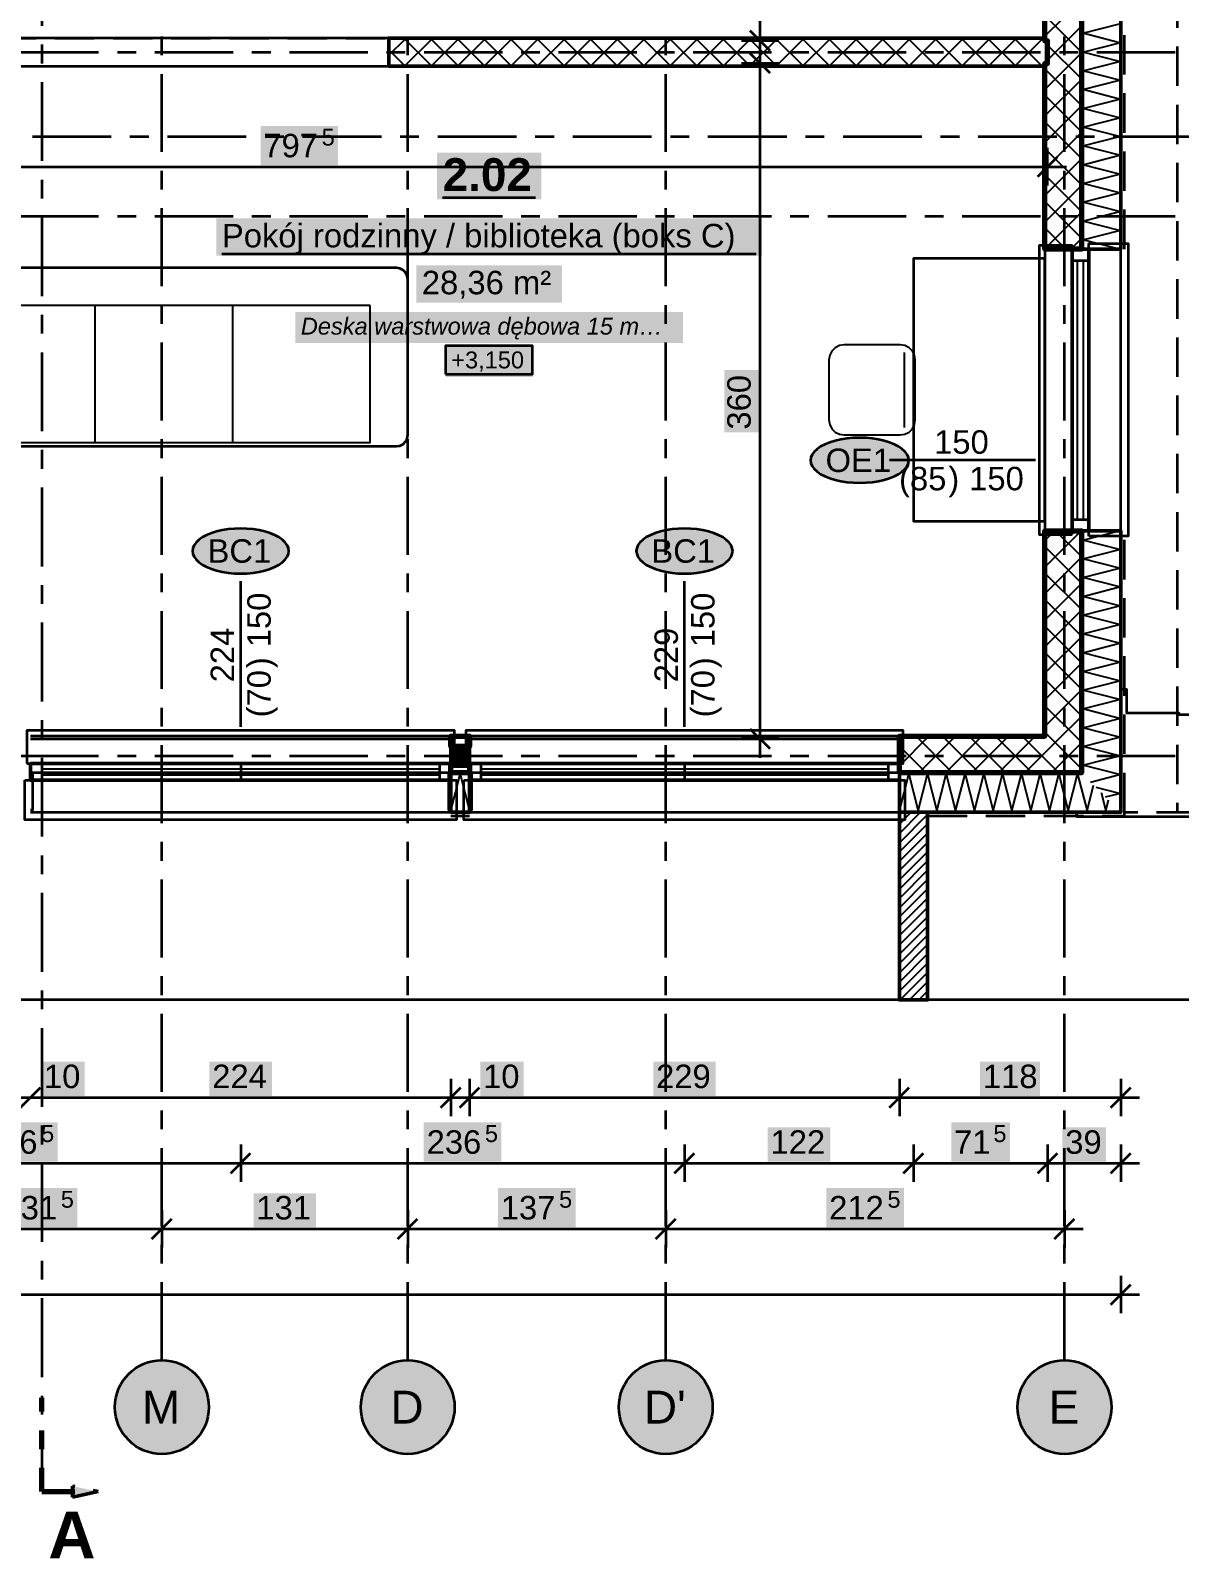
# Model space of a CAD drawing. Header units: metres. Extents: x -5.4 to 21.6, y -4.3 to 13.3.
# Drawn here: x 6.49 to 12.61, y -4.28 to 3.86 of the extents above; entities that cross this region are included whole.
import ezdxf

# ---------------------------------------------------------------- set-up
doc = ezdxf.new("R2010")
doc.units = ezdxf.units.M
for name, pattern in [('KRESKOWA', [5.25, 4.2, -1.05]), ('PUNKTOWA', [10.5, 8.4, -1.05, 0, -1.05]), ('PUNKTOWA_KROTKA', [6.3, 4.2, -1.05, 0, -1.05])]:
    doc.linetypes.add(name, pattern=pattern)
for name, color, linetype, lineweight in [('A-KRESKOWANIE', 8, 'Continuous', 18), ('A-MASKA', 7, 'Continuous', 18), ('A-MEBLE', 8, 'Continuous', 18), ('A-NAD-CIECIEM', 8, 'KRESKOWA', 25), ('A-OKNA', 3, 'Continuous', 35), ('A-OPISY', 2, 'Continuous', 25), ('A-OSIE', 1, 'PUNKTOWA', 25), ('A-POMIESZCZENIA', 2, 'Continuous', 25), ('A-PRZEKROJE', 1, 'PUNKTOWA_KROTKA', 50), ('A-SCIANY-DZIAL', 7, 'Continuous', 35), ('A-SCIANY-IZOL', 4, 'Continuous', 35), ('A-SCIANY-KONSTR', 7, 'Continuous', 50), ('A-WIDOK', 7, 'Continuous', 25), ('A-WYMIARY', 1, 'Continuous', 25), ('A-WYPELNIENIA', 9, 'Continuous', 18)]:
    doc.layers.add(name, color=color, linetype=linetype, lineweight=lineweight)
doc.styles.add('PL_ARIAL', font='arial.ttf')
doc.styles.add('PL_ARIAL_B', font='arialbd.ttf')
doc.styles.add('PL_ARIAL_I', font='ariali.ttf')

msp = doc.modelspace()

# ---------------------------------------------------------------- hatches: boundary and pattern name
at = {"layer": 'A-MASKA', "true_color": 0xffffff}
for points in [[(7.7158, 3.147), (8.1292, 3.147), (8.1292, 3.357), (7.7158, 3.357)], [(10.3704, 1.7234), (10.3704, 2.0566), (10.1879, 2.0566), (10.1879, 1.7234)], [(6.5465, -1.8125), (6.7786, -1.8125), (6.7786, -1.63), (6.5465, -1.63)], [(7.4434, -1.8125), (7.7766, -1.8125), (7.7766, -1.63), (7.4434, -1.63)], [(8.8865, -1.8125), (9.1186, -1.8125), (9.1186, -1.63), (8.8865, -1.63)], [(9.8084, -1.8125), (10.1416, -1.8125), (10.1416, -1.63), (9.8084, -1.63)], [(11.5502, -1.8125), (11.8698, -1.8125), (11.8698, -1.63), (11.5502, -1.63)], [(6.2208, -2.1625), (6.6342, -2.1625), (6.6342, -1.9525), (6.2208, -1.9525)], [(8.5858, -2.1625), (8.9992, -2.1625), (8.9992, -1.9525), (8.5858, -1.9525)], [(11.3963, -2.1625), (11.7087, -2.1625), (11.7087, -1.9525), (11.3963, -1.9525)], [(10.4184, -2.1625), (10.7516, -2.1625), (10.7516, -1.98), (10.4184, -1.98)], [(11.989, -2.1625), (12.221, -2.1625), (12.221, -1.98), (11.989, -1.98)], [(6.3258, -2.5125), (6.7392, -2.5125), (6.7392, -2.3025), (6.3258, -2.3025)], [(7.6784, -2.5125), (8.0116, -2.5125), (8.0116, -2.33), (7.6784, -2.33)], [(8.9808, -2.5125), (9.3942, -2.5125), (9.3942, -2.3025), (8.9808, -2.3025)], [(10.7308, -2.5125), (11.1442, -2.5125), (11.1442, -2.3025), (10.7308, -2.3025)]]:
    msp.add_hatch(color=7, dxfattribs=at).paths.add_polyline_path(points)
at = {"layer": 'A-OPISY', "true_color": 0xffffff}
for points in [[(11.1701, 1.575), (11.1679, 1.5907), (11.1612, 1.6061), (11.1502, 1.6209), (11.135, 1.635), (11.116, 1.6481), (11.0934, 1.6599), (11.0677, 1.6702), (11.0392, 1.6789), (11.0085, 1.6859), (10.9761, 1.6909), (10.9425, 1.694), (10.9083, 1.695), (10.8742, 1.694), (10.8406, 1.6909), (10.8082, 1.6859), (10.7774, 1.6789), (10.749, 1.6702), (10.7232, 1.6599), (10.7006, 1.6481), (10.6816, 1.635), (10.6665, 1.6209), (10.6555, 1.6061), (10.6488, 1.5907), (10.6466, 1.575), (10.6488, 1.5593), (10.6555, 1.5439), (10.6665, 1.5291), (10.6816, 1.515), (10.7006, 1.5019), (10.7232, 1.4901), (10.749, 1.4798), (10.7774, 1.4711), (10.8082, 1.4641), (10.8406, 1.4591), (10.8742, 1.456), (10.9083, 1.455), (10.9425, 1.456), (10.9761, 1.4591), (11.0085, 1.4641), (11.0392, 1.4711), (11.0677, 1.4798), (11.0934, 1.4901), (11.116, 1.5019), (11.135, 1.515), (11.1502, 1.5291), (11.1612, 1.5439), (11.1679, 1.5593)], [(7.8667, 1.0917), (7.8645, 1.1073), (7.858, 1.1227), (7.8472, 1.1376), (7.8323, 1.1517), (7.8137, 1.1647), (7.7915, 1.1765), (7.7663, 1.1869), (7.7384, 1.1956), (7.7082, 1.2025), (7.6764, 1.2076), (7.6435, 1.2106), (7.61, 1.2117), (7.5765, 1.2106), (7.5436, 1.2076), (7.5118, 1.2025), (7.4816, 1.1956), (7.4537, 1.1869), (7.4285, 1.1765), (7.4063, 1.1647), (7.3877, 1.1517), (7.3728, 1.1376), (7.362, 1.1227), (7.3555, 1.1073), (7.3533, 1.0917), (7.3555, 1.076), (7.362, 1.0606), (7.3728, 1.0457), (7.3877, 1.0317), (7.4063, 1.0186), (7.4285, 1.0068), (7.4537, 0.9965), (7.4816, 0.9877), (7.5118, 0.9808), (7.5436, 0.9758), (7.5765, 0.9727), (7.61, 0.9717), (7.6435, 0.9727), (7.6764, 0.9758), (7.7082, 0.9808), (7.7384, 0.9877), (7.7663, 0.9965), (7.7915, 1.0068), (7.8137, 1.0186), (7.8323, 1.0317), (7.8472, 1.0457), (7.858, 1.0606), (7.8645, 1.076)], [(10.2317, 1.0917), (10.2295, 1.1073), (10.223, 1.1227), (10.2122, 1.1376), (10.1973, 1.1517), (10.1787, 1.1647), (10.1565, 1.1765), (10.1313, 1.1869), (10.1034, 1.1956), (10.0732, 1.2025), (10.0414, 1.2076), (10.0085, 1.2106), (9.975, 1.2117), (9.9415, 1.2106), (9.9086, 1.2076), (9.8768, 1.2025), (9.8466, 1.1956), (9.8187, 1.1869), (9.7935, 1.1765), (9.7713, 1.1647), (9.7527, 1.1517), (9.7378, 1.1376), (9.727, 1.1227), (9.7205, 1.1073), (9.7183, 1.0917), (9.7205, 1.076), (9.727, 1.0606), (9.7378, 1.0457), (9.7527, 1.0317), (9.7713, 1.0186), (9.7935, 1.0068), (9.8187, 0.9965), (9.8466, 0.9877), (9.8768, 0.9808), (9.9086, 0.9758), (9.9415, 0.9727), (9.975, 0.9717), (10.0085, 0.9727), (10.0414, 0.9758), (10.0732, 0.9808), (10.1034, 0.9877), (10.1313, 0.9965), (10.1565, 1.0068), (10.1787, 1.0186), (10.1973, 1.0317), (10.2122, 1.0457), (10.223, 1.0606), (10.2295, 1.076)]]:
    msp.add_hatch(color=7, dxfattribs=at).paths.add_polyline_path(points)
at = {"layer": 'A-OSIE', "true_color": 0xffffff}
for points in [[(7.44, -3.47), (7.4379, -3.4374), (7.4315, -3.4053), (7.421, -3.3743), (7.4065, -3.345), (7.3883, -3.3178), (7.3668, -3.2932), (7.3422, -3.2717), (7.315, -3.2535), (7.2857, -3.239), (7.2547, -3.2285), (7.2226, -3.2221), (7.19, -3.22), (7.1574, -3.2221), (7.1253, -3.2285), (7.0943, -3.239), (7.065, -3.2535), (7.0378, -3.2717), (7.0132, -3.2932), (6.9917, -3.3178), (6.9735, -3.345), (6.959, -3.3743), (6.9485, -3.4053), (6.9421, -3.4374), (6.94, -3.47), (6.9421, -3.5026), (6.9485, -3.5347), (6.959, -3.5657), (6.9735, -3.595), (6.9917, -3.6222), (7.0132, -3.6468), (7.0378, -3.6683), (7.065, -3.6865), (7.0943, -3.701), (7.1253, -3.7115), (7.1574, -3.7179), (7.19, -3.72), (7.2226, -3.7179), (7.2547, -3.7115), (7.2857, -3.701), (7.315, -3.6865), (7.3422, -3.6683), (7.3668, -3.6468), (7.3883, -3.6222), (7.4065, -3.595), (7.421, -3.5657), (7.4315, -3.5347), (7.4379, -3.5026)], [(8.75, -3.47), (8.7479, -3.4374), (8.7415, -3.4053), (8.731, -3.3743), (8.7165, -3.345), (8.6983, -3.3178), (8.6768, -3.2932), (8.6522, -3.2717), (8.625, -3.2535), (8.5957, -3.239), (8.5647, -3.2285), (8.5326, -3.2221), (8.5, -3.22), (8.4674, -3.2221), (8.4353, -3.2285), (8.4043, -3.239), (8.375, -3.2535), (8.3478, -3.2717), (8.3232, -3.2932), (8.3017, -3.3178), (8.2835, -3.345), (8.269, -3.3743), (8.2585, -3.4053), (8.2521, -3.4374), (8.25, -3.47), (8.2521, -3.5026), (8.2585, -3.5347), (8.269, -3.5657), (8.2835, -3.595), (8.3017, -3.6222), (8.3232, -3.6468), (8.3478, -3.6683), (8.375, -3.6865), (8.4043, -3.701), (8.4353, -3.7115), (8.4674, -3.7179), (8.5, -3.72), (8.5326, -3.7179), (8.5647, -3.7115), (8.5957, -3.701), (8.625, -3.6865), (8.6522, -3.6683), (8.6768, -3.6468), (8.6983, -3.6222), (8.7165, -3.595), (8.731, -3.5657), (8.7415, -3.5347), (8.7479, -3.5026)], [(10.125, -3.47), (10.1229, -3.4374), (10.1165, -3.4053), (10.106, -3.3743), (10.0915, -3.345), (10.0733, -3.3178), (10.0518, -3.2932), (10.0272, -3.2717), (10, -3.2535), (9.9707, -3.239), (9.9397, -3.2285), (9.9076, -3.2221), (9.875, -3.22), (9.8424, -3.2221), (9.8103, -3.2285), (9.7793, -3.239), (9.75, -3.2535), (9.7228, -3.2717), (9.6982, -3.2932), (9.6767, -3.3178), (9.6585, -3.345), (9.644, -3.3743), (9.6335, -3.4053), (9.6271, -3.4374), (9.625, -3.47), (9.6271, -3.5026), (9.6335, -3.5347), (9.644, -3.5657), (9.6585, -3.595), (9.6767, -3.6222), (9.6982, -3.6468), (9.7228, -3.6683), (9.75, -3.6865), (9.7793, -3.701), (9.8103, -3.7115), (9.8424, -3.7179), (9.875, -3.72), (9.9076, -3.7179), (9.9397, -3.7115), (9.9707, -3.701), (10, -3.6865), (10.0272, -3.6683), (10.0518, -3.6468), (10.0733, -3.6222), (10.0915, -3.595), (10.106, -3.5657), (10.1165, -3.5347), (10.1229, -3.5026)], [(12.25, -3.47), (12.2479, -3.4374), (12.2415, -3.4053), (12.231, -3.3743), (12.2165, -3.345), (12.1983, -3.3178), (12.1768, -3.2932), (12.1522, -3.2717), (12.125, -3.2535), (12.0957, -3.239), (12.0647, -3.2285), (12.0326, -3.2221), (12, -3.22), (11.9674, -3.2221), (11.9353, -3.2285), (11.9043, -3.239), (11.875, -3.2535), (11.8478, -3.2717), (11.8232, -3.2932), (11.8017, -3.3178), (11.7835, -3.345), (11.769, -3.3743), (11.7585, -3.4053), (11.7521, -3.4374), (11.75, -3.47), (11.7521, -3.5026), (11.7585, -3.5347), (11.769, -3.5657), (11.7835, -3.595), (11.8017, -3.6222), (11.8232, -3.6468), (11.8478, -3.6683), (11.875, -3.6865), (11.9043, -3.701), (11.9353, -3.7115), (11.9674, -3.7179), (12, -3.72), (12.0326, -3.7179), (12.0647, -3.7115), (12.0957, -3.701), (12.125, -3.6865), (12.1522, -3.6683), (12.1768, -3.6468), (12.1983, -3.6222), (12.2165, -3.595), (12.231, -3.5657), (12.2415, -3.5347), (12.2479, -3.5026)]]:
    msp.add_hatch(color=7, dxfattribs=at).paths.add_polyline_path(points)
at = {"layer": 'A-POMIESZCZENIA', "true_color": 0xffffff}
for points in [[(8.6563, 2.9647), (9.2113, 2.9647), (9.2113, 3.2147), (8.6563, 3.2147)], [(7.4799, 2.6647), (10.3876, 2.6647), (10.3876, 2.8647), (7.4799, 2.8647)], [(8.5453, 2.4147), (9.3222, 2.4147), (9.3222, 2.6147), (8.5453, 2.6147)], [(7.9004, 2.1997), (9.9671, 2.1997), (9.9671, 2.3647), (7.9004, 2.3647)], [(8.7019, 2.0197), (9.1656, 2.0197), (9.1656, 2.1847), (8.7019, 2.1847)]]:
    msp.add_hatch(color=7, dxfattribs=at).paths.add_polyline_path(points)
at = {"layer": 'A-PRZEKROJE', "true_color": 0x000000}
msp.add_hatch(color=7, dxfattribs=at).paths.add_polyline_path([(6.8507, -3.92), (6.7138, -3.9491), (6.7138, -3.8909)])
at = {"layer": 'A-WYPELNIENIA', "true_color": 0x000000}
msp.add_hatch(color=7, dxfattribs=at).paths.add_polyline_path([(8.73, -0.05), (8.73, 0.05), (8.83, 0.05), (8.83, -0.05)])

# ---------------------------------------------------------------- linework, layer by layer
at = {"layer": 'A-KRESKOWANIE', "lineweight": 25, "ltscale": 0.05}
for points in [[(11.895, 3.834), (12.09, 4.029)], [(12.09, 3.7492), (11.895, 3.9442)], [(11.91, 3.7076), (12.09, 3.8876)], [(12.2925, 2.7), (12.0975, 2.75), (12.2925, 2.8), (12.0975, 2.85), (12.2925, 2.9), (12.0975, 2.95), (12.2925, 3), (12.0975, 3.05), (12.2925, 3.1), (12.0975, 3.15), (12.2925, 3.2), (12.0975, 3.25), (12.2925, 3.3), (12.0975, 3.35), (12.2925, 3.4), (12.0975, 3.45), (12.2925, 3.5), (12.0975, 3.55), (12.2925, 3.6), (12.0975, 3.65), (12.2925, 3.7), (12.0975, 3.75), (12.2925, 3.8), (12.0975, 3.85), (12.2925, 3.9)], [(8.4, 3.7331), (8.4919, 3.825)], [(8.4872, 3.675), (8.4, 3.7622)], [(8.6287, 3.675), (8.4787, 3.825)], [(8.4833, 3.675), (8.6333, 3.825)], [(8.7701, 3.675), (8.6201, 3.825)], [(8.6247, 3.675), (8.7747, 3.825)], [(8.9115, 3.675), (8.7615, 3.825)], [(8.7662, 3.675), (8.9162, 3.825)], [(9.0529, 3.675), (8.9029, 3.825)], [(8.9076, 3.675), (9.0576, 3.825)], [(9.1943, 3.675), (9.0443, 3.825)], [(9.049, 3.675), (9.199, 3.825)], [(9.3358, 3.675), (9.1858, 3.825)], [(9.1904, 3.675), (9.3404, 3.825)], [(9.4772, 3.675), (9.3272, 3.825)], [(9.3319, 3.675), (9.4819, 3.825)], [(9.6186, 3.675), (9.4686, 3.825)], [(9.4733, 3.675), (9.6233, 3.825)], [(9.76, 3.675), (9.61, 3.825)], [(9.6147, 3.675), (9.7647, 3.825)], [(9.9015, 3.675), (9.7515, 3.825)], [(9.7561, 3.675), (9.9061, 3.825)], [(10.0429, 3.675), (9.8929, 3.825)], [(9.8975, 3.675), (10.0475, 3.825)], [(10.1843, 3.675), (10.0343, 3.825)], [(10.039, 3.675), (10.189, 3.825)], [(10.3257, 3.675), (10.1757, 3.825)], [(10.1804, 3.675), (10.3304, 3.825)], [(10.4671, 3.675), (10.3171, 3.825)], [(10.3218, 3.675), (10.4718, 3.825)], [(10.6086, 3.675), (10.4586, 3.825)], [(10.4632, 3.675), (10.6132, 3.825)], [(10.75, 3.675), (10.6, 3.825)], [(10.6046, 3.675), (10.7546, 3.825)], [(10.8914, 3.675), (10.7414, 3.825)], [(10.7461, 3.675), (10.8961, 3.825)], [(11.0328, 3.675), (10.8828, 3.825)], [(10.8875, 3.675), (11.0375, 3.825)], [(11.1742, 3.675), (11.0242, 3.825)], [(11.0289, 3.675), (11.1789, 3.825)], [(11.3157, 3.675), (11.1657, 3.825)], [(11.1703, 3.675), (11.3203, 3.825)], [(11.4571, 3.675), (11.3071, 3.825)], [(11.3118, 3.675), (11.4618, 3.825)], [(11.5985, 3.675), (11.4485, 3.825)], [(11.4532, 3.675), (11.6032, 3.825)], [(11.7399, 3.675), (11.5899, 3.825)], [(11.5946, 3.675), (11.7446, 3.825)], [(11.8813, 3.675), (11.7313, 3.825)], [(11.736, 3.675), (11.886, 3.825)], [(11.91, 3.7878), (11.8728, 3.825)], [(11.895, 3.5511), (12.09, 3.7461)], [(12.09, 3.6078), (11.91, 3.7878)], [(11.8774, 3.675), (11.91, 3.7076)], [(12.09, 3.4663), (11.895, 3.6613)], [(11.895, 3.4097), (12.09, 3.6047)], [(12.09, 3.3249), (11.895, 3.5199)], [(11.895, 3.2683), (12.09, 3.4633)], [(12.09, 3.1835), (11.895, 3.3785)], [(11.895, 3.1269), (12.09, 3.3219)], [(12.09, 3.0421), (11.895, 3.2371)], [(11.895, 2.9855), (12.09, 3.1805)], [(12.09, 2.9007), (11.895, 3.0957)], [(11.895, 2.844), (12.09, 3.039)], [(12.09, 2.7592), (11.895, 2.9542)], [(11.895, 2.7026), (12.09, 2.8976)], [(12.0078, 2.7), (11.895, 2.8128)], [(12.0338, 2.7), (12.09, 2.7562)], [(11.895, 1.0056), (12.0894, 1.2)], [(11.895, 1.147), (11.948, 1.2)], [(12.09, 1.0622), (11.9522, 1.2)], [(12.1393, -0.1393), (12.2925, -0.1), (12.0975, -0.05), (12.2925, 0), (12.0975, 0.05), (12.2925, 0.1), (12.0975, 0.15), (12.2925, 0.2), (12.0975, 0.25), (12.2925, 0.3), (12.0975, 0.35), (12.2925, 0.4), (12.0975, 0.45), (12.2925, 0.5), (12.0975, 0.55), (12.2925, 0.6), (12.0975, 0.65), (12.2925, 0.7), (12.0975, 0.75), (12.2925, 0.8), (12.0975, 0.85), (12.2925, 0.9), (12.0975, 0.95), (12.2925, 1), (12.0975, 1.05), (12.2925, 1.1), (12.0975, 1.15), (12.2925, 1.2)], [(12.09, 0.9208), (11.895, 1.1158)], [(11.895, 0.8641), (12.09, 1.0591)], [(12.09, 0.7793), (11.895, 0.9743)], [(11.895, 0.7227), (12.09, 0.9177)], [(12.09, 0.6379), (11.895, 0.8329)], [(11.895, 0.5813), (12.09, 0.7763)], [(12.09, 0.4965), (11.895, 0.6915)], [(11.895, 0.4399), (12.09, 0.6349)], [(12.09, 0.3551), (11.895, 0.5501)], [(11.895, 0.2984), (12.09, 0.4934)], [(12.09, 0.2137), (11.895, 0.4087)], [(11.895, 0.157), (12.09, 0.352)], [(12.0722, 0.09), (11.895, 0.2672)], [(11.9694, 0.09), (12.09, 0.2106)], [(8.73, 0.1033), (8.7317, 0.105)], [(8.83, 0.0795), (8.8045, 0.105)], [(11.12, -0.0523), (11.2773, 0.105)], [(11.12, 0.0891), (11.1359, 0.105)], [(11.4037, -0.09), (11.2087, 0.105)], [(11.2237, -0.09), (11.4187, 0.105)], [(11.5451, -0.09), (11.3501, 0.105)], [(11.3651, -0.09), (11.5601, 0.105)], [(11.6866, -0.09), (11.4916, 0.105)], [(11.5066, -0.09), (11.7016, 0.105)], [(11.828, -0.09), (11.633, 0.105)], [(11.648, -0.09), (11.843, 0.105)], [(11.9694, -0.09), (11.7744, 0.105)], [(11.7894, -0.09), (11.9694, 0.09)], [(11.9308, 0.09), (11.895, 0.1258)], [(12.09, -0.0692), (11.9308, 0.09)], [(12.09, 0.0722), (12.0722, 0.09)], [(8.8181, 0.05), (8.83, 0.0619)], [(11.2623, -0.09), (11.12, 0.0523)], [(11.9308, -0.09), (12.09, 0.0692)], [(8.83, -0.0619), (8.8181, -0.05)], [(8.8195, -0.09), (8.83, -0.0795)], [(12.0722, -0.09), (12.09, -0.0722)], [(8.73, -0.2925), (8.78, -0.0975), (8.83, -0.2925)], [(11.1209, -0.09), (11.12, -0.0891)], [(11.12, -0.2925), (11.17, -0.0975), (11.22, -0.2925), (11.27, -0.0975), (11.32, -0.2925), (11.37, -0.0975), (11.42, -0.2925), (11.47, -0.0975), (11.52, -0.2925), (11.57, -0.0975), (11.62, -0.2925), (11.67, -0.0975), (11.72, -0.2925), (11.77, -0.0975), (11.82, -0.2925), (11.87, -0.0975), (11.92, -0.2925), (11.97, -0.0975), (12.02, -0.2925), (12.07, -0.0975), (12.12, -0.2925), (12.1552, -0.1552)], [(12.2189, -0.2189), (12.2925, -0.2), (12.1681, -0.1681)], [(12.195, -0.195), (12.22, -0.2925), (12.2348, -0.2348)], [(11.12, -0.4129), (11.2329, -0.3)], [(11.12, -0.3634), (11.1834, -0.3)], [(11.12, -0.3139), (11.1339, -0.3)], [(11.12, -0.4624), (11.27, -0.3124)], [(11.12, -0.5119), (11.27, -0.3619)], [(11.12, -0.5614), (11.27, -0.4114)], [(11.12, -0.6109), (11.27, -0.4609)], [(11.12, -0.6604), (11.27, -0.5104)], [(11.12, -0.7099), (11.27, -0.5599)], [(11.12, -0.7594), (11.27, -0.6094)], [(11.12, -0.8089), (11.27, -0.6589)], [(11.12, -0.8584), (11.27, -0.7084)], [(11.12, -0.9079), (11.27, -0.7579)], [(11.12, -0.9574), (11.27, -0.8074)], [(11.12, -1.0069), (11.27, -0.8569)], [(11.12, -1.0564), (11.27, -0.9064)], [(11.12, -1.1059), (11.27, -0.9559)], [(11.12, -1.1554), (11.27, -1.0054)], [(11.12, -1.2049), (11.27, -1.0549)], [(11.12, -1.2544), (11.27, -1.1044)], [(11.1239, -1.3), (11.27, -1.1539)], [(11.1734, -1.3), (11.27, -1.2034)], [(11.2229, -1.3), (11.27, -1.2529)]]:
    msp.add_lwpolyline(points, dxfattribs=at)
at = {"layer": 'A-MEBLE', "lineweight": 35, "ltscale": 0.05}
for points in [[(11.895, 1.25), (11.895, 2.65), (11.195, 2.65), (11.195, 1.25)], [(5.96, 2.6), (5.9415, 2.5971), (5.9247, 2.5885), (5.9115, 2.5753), (5.9029, 2.5585), (5.9, 2.54), (5.9, 1.71), (5.9029, 1.6915), (5.9115, 1.6747), (5.9247, 1.6615), (5.9415, 1.6529), (5.96, 1.65), (8.44, 1.65), (8.4585, 1.6529), (8.4753, 1.6615), (8.4885, 1.6747), (8.4971, 1.6915), (8.5, 1.71), (8.5, 2.54), (8.4971, 2.5585), (8.4885, 2.5753), (8.4753, 2.5885), (8.4585, 2.5971), (8.44, 2.6)]]:
    msp.add_lwpolyline(points, close=True, dxfattribs=at)
at = {"layer": 'A-MEBLE', "lineweight": 25, "ltscale": 0.05}
for points in [[(8.3, 2.4), (6.1, 2.4), (6.1, 1.67), (8.3, 1.67)], [(10.745, 1.79), (10.7489, 1.7653), (10.7603, 1.743), (10.778, 1.7253), (10.8003, 1.7139), (10.825, 1.71), (11.125, 1.71), (11.1497, 1.7139), (11.172, 1.7253), (11.1897, 1.743), (11.2011, 1.7653), (11.205, 1.79), (11.205, 2.11), (11.2011, 2.1347), (11.1897, 2.157), (11.172, 2.1747), (11.1497, 2.1861), (11.125, 2.19), (10.825, 2.19), (10.8003, 2.1861), (10.778, 2.1747), (10.7603, 2.157), (10.7489, 2.1347), (10.745, 2.11)]]:
    msp.add_lwpolyline(points, close=True, dxfattribs=at)
for points in [[(6.8333, 2.4), (6.8333, 1.67)], [(7.5667, 2.4), (7.5667, 1.67)], [(11.145, 2.15), (11.145, 1.75)]]:
    msp.add_lwpolyline(points, dxfattribs=at)
at = {"layer": 'A-NAD-CIECIEM', "linetype": 'KRESKOWA', "lineweight": 35, "ltscale": 0.05, "flags": 128}
for points in [[(12.32, 2.7005), (12.32, 5.425), (12.6, 5.425), (12.6, -0.2995)], [(6, 3.825), (8.4, 3.825)], [(6, 3.675), (8.4, 3.675)], [(12.32, -0.2995), (12.32, 1.1995)], [(8.7305, -0.32), (8.8295, -0.32)], [(11.2705, -0.32), (12.32, -0.32), (12.32, -0.3), (13.45, -0.3), (13.45, -1.3), (11.2705, -1.3)], [(11.1195, -1.3), (4.1005, -1.3)]]:
    msp.add_lwpolyline(points, dxfattribs=at)
at = {"layer": 'A-OKNA', "lineweight": 35, "ltscale": 0.05}
for points in [[(12.04, 1.18), (12.04, 2.72), (11.865, 2.72), (11.865, 1.18)], [(12.13, 1.17), (12.13, 2.73), (12.34, 2.73), (12.34, 1.17)], [(6.47, -0.04), (8.75, -0.04), (8.75, 0.135), (6.47, 0.135)], [(8.81, -0.04), (11.14, -0.04), (11.14, 0.135), (8.81, 0.135)], [(6.46, -0.13), (8.76, -0.13), (8.76, -0.34), (6.46, -0.34)], [(8.8, -0.13), (11.15, -0.13), (11.15, -0.34), (8.8, -0.34)]]:
    msp.add_lwpolyline(points, close=True, dxfattribs=at)
at = {"layer": 'A-OKNA', "lineweight": 50, "ltscale": 0.05}
for points in [[(12.04, 1.2), (12.04, 2.7), (12.13, 2.7), (12.13, 1.2)], [(6.49, -0.04), (8.73, -0.04), (8.73, -0.13), (6.49, -0.13)], [(8.83, -0.04), (11.12, -0.04), (11.12, -0.13), (8.83, -0.13)]]:
    msp.add_lwpolyline(points, close=True, dxfattribs=at)
at = {"layer": 'A-OKNA', "lineweight": 35, "ltscale": 0.05}
for points in [[(12.04, 2.64), (12.13, 2.64)], [(12.04, 1.26), (12.13, 1.26)], [(6.55, -0.04), (6.55, -0.13)], [(7.61, -0.04), (7.61, -0.13)], [(8.67, -0.04), (8.67, -0.13)], [(8.89, -0.04), (8.89, -0.13)], [(9.975, -0.04), (9.975, -0.13)], [(11.06, -0.04), (11.06, -0.13)]]:
    msp.add_lwpolyline(points, dxfattribs=at)
at = {"layer": 'A-OKNA', "lineweight": 25, "ltscale": 0.05}
for points in [[(12.0688, 1.26), (12.0688, 2.64)], [(12.1012, 1.26), (12.1012, 2.64)], [(6.55, -0.0688), (8.67, -0.0688)], [(8.89, -0.0688), (11.06, -0.0688)], [(6.55, -0.1012), (8.67, -0.1012)], [(8.89, -0.1012), (11.06, -0.1012)]]:
    msp.add_lwpolyline(points, dxfattribs=at)
at = {"layer": 'A-OPISY', "lineweight": 35, "ltscale": 0.05}
for points in [[(11.1701, 1.575), (11.1679, 1.5907), (11.1612, 1.6061), (11.1502, 1.6209), (11.135, 1.635), (11.116, 1.6481), (11.0934, 1.6599), (11.0677, 1.6702), (11.0392, 1.6789), (11.0085, 1.6859), (10.9761, 1.6909), (10.9425, 1.694), (10.9083, 1.695), (10.8742, 1.694), (10.8406, 1.6909), (10.8082, 1.6859), (10.7774, 1.6789), (10.749, 1.6702), (10.7232, 1.6599), (10.7006, 1.6481), (10.6816, 1.635), (10.6665, 1.6209), (10.6555, 1.6061), (10.6488, 1.5907), (10.6466, 1.575), (10.6488, 1.5593), (10.6555, 1.5439), (10.6665, 1.5291), (10.6816, 1.515), (10.7006, 1.5019), (10.7232, 1.4901), (10.749, 1.4798), (10.7774, 1.4711), (10.8082, 1.4641), (10.8406, 1.4591), (10.8742, 1.456), (10.9083, 1.455), (10.9425, 1.456), (10.9761, 1.4591), (11.0085, 1.4641), (11.0392, 1.4711), (11.0677, 1.4798), (11.0934, 1.4901), (11.116, 1.5019), (11.135, 1.515), (11.1502, 1.5291), (11.1612, 1.5439), (11.1679, 1.5593)], [(7.8667, 1.0917), (7.8645, 1.1073), (7.858, 1.1227), (7.8472, 1.1376), (7.8323, 1.1517), (7.8137, 1.1647), (7.7915, 1.1765), (7.7663, 1.1869), (7.7384, 1.1956), (7.7082, 1.2025), (7.6764, 1.2076), (7.6435, 1.2106), (7.61, 1.2117), (7.5765, 1.2106), (7.5436, 1.2076), (7.5118, 1.2025), (7.4816, 1.1956), (7.4537, 1.1869), (7.4285, 1.1765), (7.4063, 1.1647), (7.3877, 1.1517), (7.3728, 1.1376), (7.362, 1.1227), (7.3555, 1.1073), (7.3533, 1.0917), (7.3555, 1.076), (7.362, 1.0606), (7.3728, 1.0457), (7.3877, 1.0317), (7.4063, 1.0186), (7.4285, 1.0068), (7.4537, 0.9965), (7.4816, 0.9877), (7.5118, 0.9808), (7.5436, 0.9758), (7.5765, 0.9727), (7.61, 0.9717), (7.6435, 0.9727), (7.6764, 0.9758), (7.7082, 0.9808), (7.7384, 0.9877), (7.7663, 0.9965), (7.7915, 1.0068), (7.8137, 1.0186), (7.8323, 1.0317), (7.8472, 1.0457), (7.858, 1.0606), (7.8645, 1.076)], [(10.2317, 1.0917), (10.2295, 1.1073), (10.223, 1.1227), (10.2122, 1.1376), (10.1973, 1.1517), (10.1787, 1.1647), (10.1565, 1.1765), (10.1313, 1.1869), (10.1034, 1.1956), (10.0732, 1.2025), (10.0414, 1.2076), (10.0085, 1.2106), (9.975, 1.2117), (9.9415, 1.2106), (9.9086, 1.2076), (9.8768, 1.2025), (9.8466, 1.1956), (9.8187, 1.1869), (9.7935, 1.1765), (9.7713, 1.1647), (9.7527, 1.1517), (9.7378, 1.1376), (9.727, 1.1227), (9.7205, 1.1073), (9.7183, 1.0917), (9.7205, 1.076), (9.727, 1.0606), (9.7378, 1.0457), (9.7527, 1.0317), (9.7713, 1.0186), (9.7935, 1.0068), (9.8187, 0.9965), (9.8466, 0.9877), (9.8768, 0.9808), (9.9086, 0.9758), (9.9415, 0.9727), (9.975, 0.9717), (10.0085, 0.9727), (10.0414, 0.9758), (10.0732, 0.9808), (10.1034, 0.9877), (10.1313, 0.9965), (10.1565, 1.0068), (10.1787, 1.0186), (10.1973, 1.0317), (10.2122, 1.0457), (10.223, 1.0606), (10.2295, 1.076)]]:
    msp.add_lwpolyline(points, close=True, dxfattribs=at)
at = {"layer": 'A-OSIE', "linetype": 'PUNKTOWA', "lineweight": 35, "ltscale": 0.049441, "flags": 128}
for points in [[(7.19, -3.22), (7.19, 12.25)], [(8.5, -3.22), (8.5, 12.25)], [(9.875, -3.22), (9.875, 12.25)], [(12, -3.22), (12, 12.25)]]:
    msp.add_lwpolyline(points, dxfattribs=at)
at = {"layer": 'A-OSIE', "linetype": 'PUNKTOWA', "lineweight": 35, "ltscale": 0.049651, "flags": 128}
for points in [[(-4.32, 3.75), (20.6, 3.75)], [(-4.32, 2.875), (20.6, 2.875)], [(-4.32, 0), (20.6, 0)]]:
    msp.add_lwpolyline(points, dxfattribs=at)
at = {"layer": 'A-OSIE', "linetype": 'Continuous', "lineweight": 35, "ltscale": 0.05}
for centre in [(7.19, -3.47), (8.5, -3.47), (9.875, -3.47), (12, -3.47)]:
    msp.add_circle(centre, 0.25, dxfattribs=at)
at = {"layer": 'A-POMIESZCZENIA', "lineweight": 35, "ltscale": 0.05}
for points in [[(8.6863, 2.9747), (9.1813, 2.9747)], [(7.5099, 2.6747), (10.3576, 2.6747)]]:
    msp.add_lwpolyline(points, dxfattribs=at)
msp.add_lwpolyline([(8.7019, 2.0347), (9.1656, 2.0347), (9.1656, 2.1847), (8.7019, 2.1847)], close=True, dxfattribs=at)
at = {"layer": 'A-PRZEKROJE', "linetype": 'PUNKTOWA', "lineweight": 35, "ltscale": 0.05, "flags": 128}
for points in [[(6.5507, 12.95), (6.5507, -3.92)], [(-5.02, 3.3007), (21.3, 3.3007)]]:
    msp.add_lwpolyline(points, dxfattribs=at)
at = {"layer": 'A-PRZEKROJE', "linetype": 'PUNKTOWA_KROTKA', "lineweight": 70, "ltscale": 0.03, "flags": 128}
msp.add_lwpolyline([(6.5507, -3.92), (6.5507, -3.42)], dxfattribs=at)
at = {"layer": 'A-PRZEKROJE', "lineweight": 50, "ltscale": 0.05, "flags": 128}
msp.add_lwpolyline([(6.8507, -3.92), (6.7138, -3.9491), (6.7138, -3.8909)], close=True, dxfattribs=at)
at = {"layer": 'A-PRZEKROJE', "linetype": 'Continuous', "lineweight": 70, "ltscale": 0.05, "flags": 128}
msp.add_lwpolyline([(6.5507, -3.92), (6.7257, -3.92)], dxfattribs=at)
at = {"layer": 'A-SCIANY-DZIAL', "lineweight": 50, "ltscale": 0.05}
msp.add_lwpolyline([(8.4, 3.675), (8.4, 3.675), (8.4, 3.825), (8.4, 3.825), (8.4, 3.825), (11.895, 3.825), (11.895, 3.825), (11.895, 3.825), (11.895, 3.81), (11.895, 3.81), (11.895, 3.81), (11.895, 3.81), (11.895, 3.81), (11.895, 3.81), (11.895, 3.81), (11.895, 3.81), (11.895, 3.81), (11.895, 3.81), (11.895, 3.81), (11.895, 3.81), (11.895, 3.81), (11.895, 3.81), (11.895, 3.81), (11.895, 3.81), (11.895, 3.81), (11.91, 3.81), (11.91, 3.81), (11.91, 3.81), (11.91, 3.69), (11.91, 3.69), (11.91, 3.69), (11.895, 3.69), (11.895, 3.69), (11.895, 3.69), (11.895, 3.69), (11.895, 3.69), (11.895, 3.69), (11.895, 3.69), (11.895, 3.69), (11.895, 3.69), (11.895, 3.69), (11.895, 3.69), (11.895, 3.69), (11.895, 3.69), (11.895, 3.69), (11.895, 3.69), (11.895, 3.69), (11.895, 3.69), (11.895, 3.675), (11.895, 3.675), (11.895, 3.675), (8.4, 3.675)], close=True, dxfattribs=at)
at = {"layer": 'A-SCIANY-IZOL', "lineweight": 50, "ltscale": 0.05}
msp.add_lwpolyline([(12.3, 9.05), (12.3, 2.7), (12.3, 2.7), (12.3, 2.7), (12.09, 2.7), (12.09, 2.7), (12.09, 2.7), (12.09, 8.84)], dxfattribs=at)
for points in [[(11.12, -0.3), (11.12, -0.3), (11.12, -0.3), (11.12, -0.09), (11.12, -0.09), (11.12, -0.09), (11.12, -0.09), (12.09, -0.09), (12.09, -0.09), (12.09, -0.09), (12.09, -0.09), (12.09, -0.09), (12.09, -0.09), (12.09, -0.09), (12.09, -0.09), (12.09, -0.09), (12.09, -0.09), (12.09, -0.09), (12.09, -0.09), (12.09, -0.09), (12.09, -0.09), (12.09, -0.09), (12.09, -0.09), (12.09, -0.09), (12.09, 1.2), (12.09, 1.2), (12.09, 1.2), (12.3, 1.2), (12.3, 1.2), (12.3, 1.2), (12.3, -0.3), (12.3, -0.3), (12.3, -0.3), (11.12, -0.3)], [(8.73, -0.3), (8.73, -0.3), (8.73, -0.3), (8.73, -0.09), (8.73, -0.09), (8.73, -0.09), (8.73, -0.09), (8.83, -0.09), (8.83, -0.09), (8.83, -0.09), (8.83, -0.09), (8.83, -0.3), (8.83, -0.3), (8.83, -0.3), (8.83, -0.3), (8.73, -0.3)]]:
    msp.add_lwpolyline(points, close=True, dxfattribs=at)
at = {"layer": 'A-SCIANY-KONSTR', "lineweight": 70, "ltscale": 0.05}
msp.add_lwpolyline([(12.09, 8.84), (12.09, 2.7), (12.09, 2.7), (12.09, 2.7), (12.09, 2.7), (12.09, 2.7), (11.895, 2.7), (11.895, 2.7), (11.895, 2.7), (11.895, 2.7), (11.895, 3.69), (11.895, 3.69), (11.895, 3.69), (11.895, 3.69), (11.895, 3.69), (11.91, 3.69), (11.91, 3.69), (11.91, 3.69), (11.91, 3.69), (11.91, 3.69), (11.91, 3.69), (11.91, 3.69), (11.91, 3.69), (11.91, 3.69), (11.91, 3.69), (11.91, 3.69), (11.91, 3.69), (11.91, 3.69), (11.91, 3.69), (11.91, 3.69), (11.91, 3.69), (11.91, 3.69), (11.91, 3.81), (11.91, 3.81), (11.91, 3.81), (11.91, 3.81), (11.91, 3.81), (11.91, 3.81), (11.91, 3.81), (11.91, 3.81), (11.91, 3.81), (11.91, 3.81), (11.91, 3.81), (11.91, 3.81), (11.91, 3.81), (11.91, 3.81), (11.91, 3.81), (11.91, 3.81), (11.91, 3.81), (11.895, 3.81), (11.895, 3.81), (11.895, 3.81), (11.895, 3.81), (11.895, 5.02)], dxfattribs=at)
for points in [[(11.12, -0.09), (11.12, -0.09), (11.12, -0.09), (11.12, 0.105), (11.12, 0.105), (11.12, 0.105), (11.12, 0.105), (11.895, 0.105), (11.895, 0.105), (11.895, 0.105), (11.895, 0.105), (11.895, 0.105), (11.895, 0.105), (11.895, 0.105), (11.895, 0.105), (11.895, 0.105), (11.895, 0.105), (11.895, 0.105), (11.895, 0.105), (11.895, 0.105), (11.895, 0.105), (11.895, 0.105), (11.895, 0.105), (11.895, 0.105), (11.895, 1.2), (11.895, 1.2), (11.895, 1.2), (11.895, 1.2), (11.895, 1.2), (12.09, 1.2), (12.09, 1.2), (12.09, 1.2), (12.09, 1.2), (12.09, -0.09), (12.09, -0.09), (12.09, -0.09), (12.09, -0.09), (11.12, -0.09)], [(8.73, 0.105), (8.73, 0.105), (8.83, 0.105), (8.83, 0.105), (8.83, 0.105), (8.83, 0.105), (8.83, 0.05), (8.83, 0.05), (8.83, 0.05), (8.83, 0.05), (8.73, 0.05), (8.73, 0.05), (8.73, 0.05), (8.73, 0.05), (8.73, 0.105), (8.73, 0.105)], [(8.73, -0.09), (8.73, -0.09), (8.73, -0.09), (8.73, -0.05), (8.73, -0.05), (8.73, -0.05), (8.73, -0.05), (8.83, -0.05), (8.83, -0.05), (8.83, -0.05), (8.83, -0.05), (8.83, -0.09), (8.83, -0.09), (8.83, -0.09), (8.83, -0.09), (8.73, -0.09)]]:
    msp.add_lwpolyline(points, close=True, dxfattribs=at)
at = {"layer": 'A-SCIANY-KONSTR', "lineweight": 50, "ltscale": 0.05}
for points in [[(8.73, -0.05), (8.73, -0.05), (8.73, 0.05), (8.73, 0.05), (8.73, 0.05), (8.83, 0.05), (8.83, 0.05), (8.83, 0.05), (8.83, -0.05), (8.83, -0.05), (8.83, -0.05), (8.73, -0.05)], [(11.12, -0.32), (11.12, -0.32), (11.12, -0.3), (11.12, -0.3), (11.12, -0.3), (11.27, -0.3), (11.27, -0.3), (11.27, -0.3), (11.27, -1.3), (11.27, -1.3), (11.27, -1.3), (11.12, -1.3), (11.12, -1.3), (11.12, -1.3)]]:
    msp.add_lwpolyline(points, close=True, dxfattribs=at)
at = {"layer": 'A-WIDOK', "lineweight": 35, "ltscale": 0.05}
for points in [[(11.675, 9.0505), (11.675, 9.7), (18.7, 9.7), (18.7, -0.325), (12.065, -0.325), (12.065, -0.3005)], [(12.3005, 0.355), (12.33, 0.355), (12.33, 0.23), (12.61, 0.23), (12.61, 0.22), (18.155, 0.22), (18.155, 9.155), (12.23, 9.155), (12.23, 9.08), (12.33, 9.08), (12.33, 8.795), (12.3005, 8.795)], [(8.3995, 3.825), (6.0005, 3.825)], [(6.0005, 3.675), (8.3995, 3.675)], [(11.895, 2.6995), (11.895, 1.2005)], [(12.3, 1.2005), (12.3, 2.6995)], [(8.7295, 0.105), (6.4905, 0.105)], [(6.4905, 0.09), (8.7295, 0.09)], [(11.1195, 0.105), (8.8305, 0.105)], [(8.8305, 0.09), (11.1195, 0.09)], [(8.7295, -0.09), (6.4905, -0.09)], [(6.5, -0.0905), (6.5, -0.29), (6.4905, -0.29)], [(8.7295, -0.29), (8.72, -0.29), (8.72, -0.0905)], [(11.1195, -0.09), (8.8305, -0.09)], [(8.84, -0.0905), (8.84, -0.29), (8.8305, -0.29)], [(6.4905, -0.3), (8.7295, -0.3)], [(8.8305, -0.3), (11.1195, -0.3)], [(18.675, -0.3255), (18.675, -1.3), (12.6, -1.3), (11.2705, -1.3)], [(11.1195, -1.3), (4.1005, -1.3)]]:
    msp.add_lwpolyline(points, dxfattribs=at)
at = {"layer": 'A-WYMIARY', "lineweight": 35, "ltscale": 0.05}
for points in [[(10.3779, -0.01), (10.3779, 8.76)], [(10.4309, 3.757), (10.3249, 3.863)], [(10.4779, 3.81), (10.2779, 3.81)], [(10.4779, 3.69), (10.2779, 3.69)], [(10.4309, 3.637), (10.3249, 3.743)], [(11.857, 3.0865), (11.963, 3.1925)], [(11.91, 3.0395), (11.91, 3.2395)], [(-0.01, 3.1395), (12.01, 3.1395)], [(11.845, 1.575), (11.0683, 1.575)], [(7.61, 0.155), (7.61, 0.9317)], [(9.975, 0.155), (9.975, 0.9317)], [(10.4779, 0.09), (10.2779, 0.09)], [(10.4309, 0.037), (10.3249, 0.143)], [(6.437, -1.873), (6.543, -1.767)], [(8.677, -1.873), (8.783, -1.767)], [(8.73, -1.72), (8.73, -1.92)], [(8.777, -1.873), (8.883, -1.767)], [(8.83, -1.72), (8.83, -1.92)], [(11.067, -1.873), (11.173, -1.767)], [(11.12, -1.72), (11.12, -1.92)], [(12.247, -1.873), (12.353, -1.767)], [(12.3, -1.72), (12.3, -1.92)], [(-0.4, -1.82), (12.4, -1.82)], [(7.61, -2.07), (7.61, -2.27)], [(9.975, -2.07), (9.975, -2.27)], [(11.195, -2.07), (11.195, -2.27)], [(11.91, -2.07), (11.91, -2.27)], [(12.3, -2.07), (12.3, -2.27)], [(-0.4, -2.17), (12.4, -2.17)], [(7.557, -2.223), (7.663, -2.117)], [(9.922, -2.223), (10.028, -2.117)], [(11.142, -2.223), (11.248, -2.117)], [(11.857, -2.223), (11.963, -2.117)], [(12.247, -2.223), (12.353, -2.117)], [(7.19, -2.42), (7.19, -2.62)], [(8.5, -2.42), (8.5, -2.62)], [(9.875, -2.42), (9.875, -2.62)], [(12, -2.42), (12, -2.62)], [(-0.1, -2.52), (12.1, -2.52)], [(7.137, -2.573), (7.243, -2.467)], [(8.447, -2.573), (8.553, -2.467)], [(9.822, -2.573), (9.928, -2.467)], [(11.947, -2.573), (12.053, -2.467)], [(12.247, -2.923), (12.353, -2.817)], [(12.3, -2.77), (12.3, -2.97)], [(-0.4, -2.87), (12.4, -2.87)]]:
    msp.add_lwpolyline(points, dxfattribs=at)

# ---------------------------------------------------------------- texts
at = {"layer": 'A-OPISY', "style": 'PL_ARIAL'}
for s, p in [('OE1', (10.7266, 1.5125)), ('BC1', (7.4333, 1.0292)), ('BC1', (9.7983, 1.0292))]:
    msp.add_text(s, height=0.125, dxfattribs=at).set_placement(p)
at = {"layer": 'A-OSIE', "style": 'PL_ARIAL'}
for s, p in [('M', (7.0841, -3.5575)), ('D', (8.4081, -3.5575)), ("D'", (9.7589, -3.5575)), ('E', (11.9152, -3.5575))]:
    msp.add_text(s, height=0.175, dxfattribs=at).set_placement(p)
at = {"layer": 'A-POMIESZCZENIA'}
for s, height, style, p in [('2.02', 0.175, 'PL_ARIAL_B', (8.6863, 3.0097)), ('Pokój rodzinny / biblioteka (boks C)', 0.125, 'PL_ARIAL', (7.5099, 2.7097)), ('28,36 m²', 0.125, 'PL_ARIAL', (8.5753, 2.4597)), ('Deska warstwowa dębowa 15 m…', 0.09, 'PL_ARIAL_I', (7.9304, 2.2447)), ('+3,150', 0.09, 'PL_ARIAL', (8.7319, 2.0647))]:
    msp.add_text(s, height=height, dxfattribs=dict(at, style=style)).set_placement(p)
at = {"layer": 'A-PRZEKROJE', "style": 'PL_ARIAL_B'}
msp.add_text('A', height=0.25, dxfattribs=at).set_placement((6.5845, -4.2762))
at = {"layer": 'A-WYMIARY', "style": 'PL_ARIAL'}
for s, height, p in [('5', 0.09, (8.0414, 3.252)), ('797', 0.125, (7.7308, 3.1895)), ('150', 0.125, (11.3051, 1.61)), ('(85', 0.125, (11.1183, 1.415)), (') ', 0.125, (11.3809, 1.415)), ('150', 0.125, (11.4919, 1.415)), ('10', 0.125, (6.5615, -1.77)), ('224', 0.125, (7.4584, -1.77)), ('10', 0.125, (8.9015, -1.77)), ('229', 0.125, (9.8234, -1.77)), ('118', 0.125, (11.5652, -1.77)), ('236', 0.125, (6.2358, -2.12)), ('5', 0.09, (6.5464, -2.0575)), ('236', 0.125, (8.6008, -2.12)), ('5', 0.09, (8.9114, -2.0575)), ('122', 0.125, (10.4334, -2.12)), ('71', 0.125, (11.4113, -2.12)), ('5', 0.09, (11.6209, -2.0575)), ('39', 0.125, (12.004, -2.12)), ('131', 0.125, (6.3408, -2.47)), ('5', 0.09, (6.6514, -2.4075)), ('131', 0.125, (7.6934, -2.47)), ('137', 0.125, (8.9958, -2.47)), ('5', 0.09, (9.3064, -2.4075)), ('212', 0.125, (10.7458, -2.47)), ('5', 0.09, (11.0564, -2.4075))]:
    msp.add_text(s, height=height, dxfattribs=at).set_placement(p)
for s, p in [('360', (10.3279, 1.7384)), ('150', (7.77, 0.5786)), ('150', (10.135, 0.5786)), ('224', (7.575, 0.3918)), ('229', (9.94, 0.3918)), (') ', (7.77, 0.4676)), (') ', (10.135, 0.4676)), ('(70', (7.77, 0.205)), ('(70', (10.135, 0.205))]:
    msp.add_text(s, height=0.125, rotation=90, dxfattribs=at).set_placement(p)

doc.saveas('drawing.dxf')
